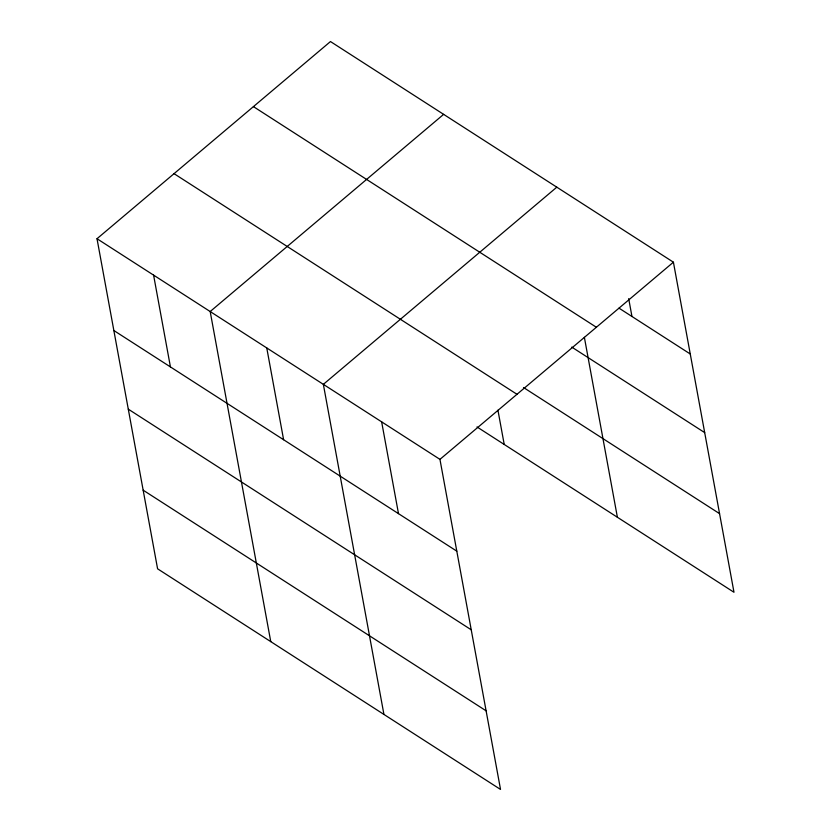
<?xml version="1.0" encoding="UTF-8"?>
<svg xmlns="http://www.w3.org/2000/svg" width="831" height="831" viewBox="0 0 831 831"><rect width="100%" height="100%" fill="white"/><g stroke="black" fill="none" stroke-linecap="round" stroke-linejoin="round"><path stroke-width="1.25" d="M97.009 238.726L439.952 459.366L500.532 789.45L157.589 568.809L97.009 238.726L330.468 41.55L673.411 262.191L733.991 592.274L477.015 426.947M443.64 114.356L210.181 311.532L270.761 641.625M556.812 187.172L323.352 384.348L383.932 714.431M439.952 459.366L673.411 262.191M619.002 308.145L690.26 353.985M253.424 106.617L596.367 327.258M571.77 347.098L704.688 432.619M523.52 387.516L719.563 513.641M174.043 173.658L516.996 394.299M113.857 330.52L456.801 551.161M128.286 409.153L471.229 629.794M143.15 490.176L486.104 710.817M628.683 298.63L631.955 316.476M584.37 337.313L617.391 517.256M497.935 410.202L504.22 444.45M381.647 421.857L398.496 513.651M266.761 347.94L283.61 439.734M153.59 275.134L170.438 366.928"/></g></svg>
